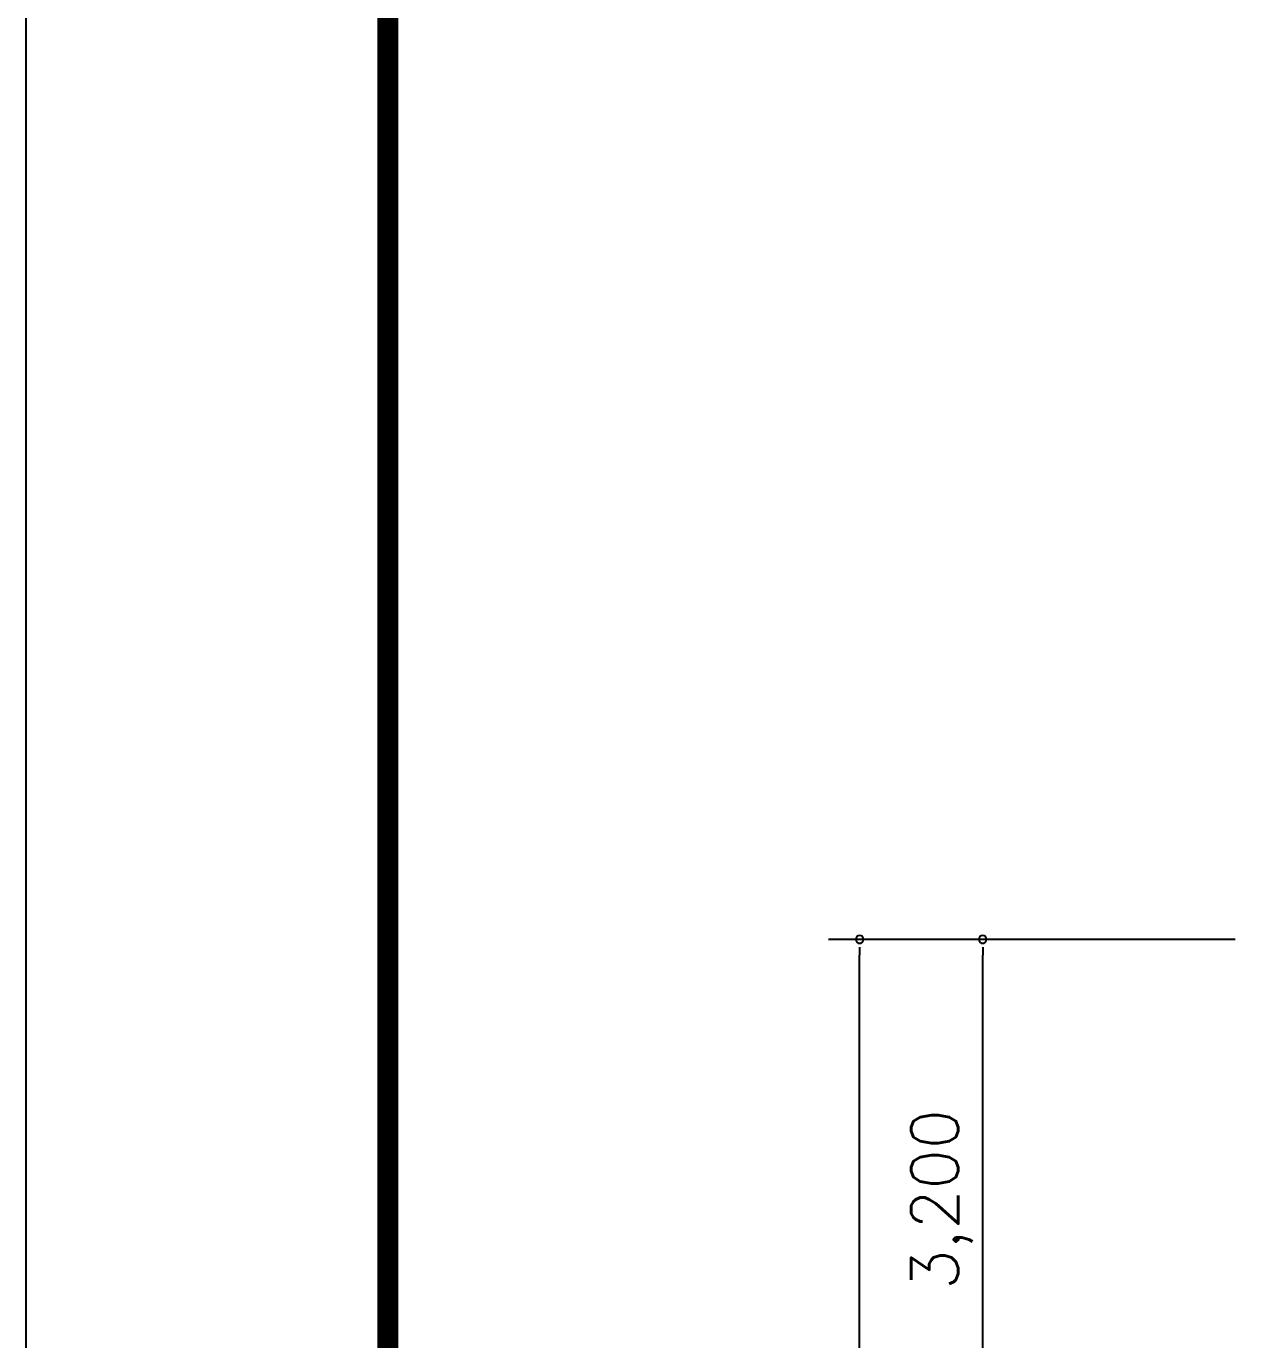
# Model space of a CAD drawing. Header units: millimetres. Extents: x 83956 to 461956, y 36707 to 125807.
# Drawn here: x 83956 to 91840, y 58039 to 66447 of the extents above; entities that cross this region are included whole.
import ezdxf

# ---------------------------------------------------------------- set-up
doc = ezdxf.new("R2010")
doc.units = ezdxf.units.MM
doc.header["$LTSCALE"] = 100
doc.header["$MEASUREMENT"] = 0
doc.layers.get('0').update_dxf_attribs({"linetype": 'CONTINUOUS'})
doc.layers.get('Defpoints').update_dxf_attribs({"linetype": 'CONTINUOUS'})
doc.layers.add('ARCH', color=9, linetype='CONTINUOUS')
doc.layers.add('FORM', color=8, linetype='CONTINUOUS')
doc.styles.add('GHS', font='romans.shx', dxfattribs={"bigfont": 'ghs.shx'})

# ---------------------------------------------------------------- blocks, each defined once
blk = doc.blocks.new('PMC-FORMV')
at = {"layer": 'Defpoints'}
blk.add_lwpolyline([(0, 0), (0, 29700), (42000, 29700), (42000, 0)], close=True, dxfattribs=at)
at = {"layer": 'FORM', "const_width": 90.2}
blk.add_lwpolyline([(1543.7, 975), (1543.7, 28725), (40743.7, 28725), (40743.7, 975)], close=True, dxfattribs=at)

msp = doc.modelspace()

# ---------------------------------------------------------------- linework, layer by layer
msp.add_lwpolyline([(86271.6, 79794.6), (138316, 79794.6), (138316, 38169.6), (86271.6, 38169.6)], close=True)
at = {"layer": 'ARCH', "ltscale": 2}
for p, q in [((91696.1, 60601.3), (89091.7, 60601.3)), ((91696.1, 60601.3), (89879.7, 60601.3)), ((89291.7, 44101.3), (89291.7, 60501.3)), ((90079.7, 57501.3), (90079.7, 60501.3))]:
    msp.add_line(p, q, dxfattribs=at)
at = {"layer": 'ARCH', "linetype": 'ByBlock', "lineweight": -2}
for p, q in [((89291.7, 60551.3), (89291.7, 60501.3)), ((90079.7, 60551.3), (90079.7, 60501.3))]:
    msp.add_line(p, q, dxfattribs=at)
at = {"layer": 'ARCH', "linetype": 'ByBlock'}
for centre, start, end in [((89291.7, 60601.3), 90, 270), ((89291.7, 60601.3), 270, 90), ((90079.7, 60601.3), 90, 270), ((90079.7, 60601.3), 270, 90)]:
    msp.add_arc(centre, 25, start, end, dxfattribs=at)

# ---------------------------------------------------------------- block references
at = {"layer": 'FORM', "xscale": 1.5, "yscale": 1.5, "zscale": 1.5}
msp.add_blockref('PMC-FORMV', (83956.1, 36707.1), dxfattribs=at)

# ---------------------------------------------------------------- texts
at = {"layer": 'ARCH', "style": 'GHS'}
msp.add_text('3,200', height=300, rotation=90, dxfattribs=at).set_placement((89922.6, 58358.4))

doc.saveas('drawing.dxf')
